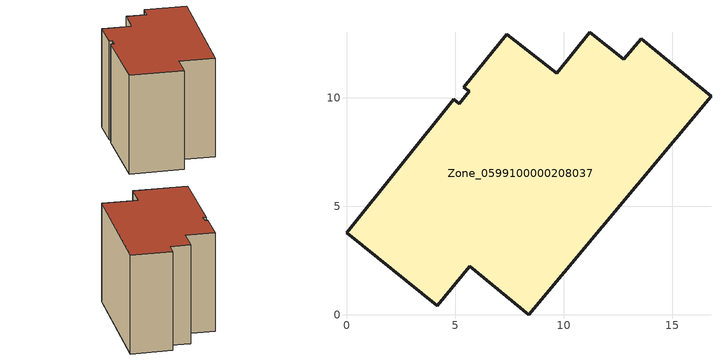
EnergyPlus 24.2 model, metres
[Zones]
Zone_0599100000208037
 floor ground (C_G): 5.2,9.72 5.65,10.29 5.4,10.49 7.37,12.93 9.67,11.13 11.19,13.02 12.76,11.77 13.57,12.71 16.78,10.07 8.4,0 5.68,2.25 4.17,0.43 0,3.79 4.95,9.92 z0
 wall outside (C_F): 13.57,12.71 12.76,11.77 11.19,13.02 9.67,11.13 7.37,12.93 5.4,10.49 5.65,10.29 5.2,9.72 4.95,9.92 0,3.79 4.17,0.43 5.68,2.25 8.4,0 16.78,10.07 13.57,12.71 z0:10.19
 roof outside (C_R): 5.65,10.29 5.2,9.72 4.95,9.92 0,3.79 4.17,0.43 5.68,2.25 8.4,0 16.78,10.07 13.57,12.71 12.76,11.77 11.19,13.02 9.67,11.13 7.37,12.93 5.4,10.49 z10.19
[BUILDING]
Pand.0599100000208037: North Axis=0; Terrain=City; Loads Convergence Tolerance Value=0.04; Temperature Convergence Tolerance Value=0.4; Solar Distribution=FullExterior; Maximum Number of Warmup Days=25; Minimum Number of Warmup Days=1
[Site:Location]
Rotterdam.The.Hague.AP_ZH_NLD Design_Conditions: Latitude=51.96; Longitude=4.45; Time Zone=1; Elevation=-4.5
[SITE:GROUNDTEMPERATURE:BUILDINGSURFACE]
18, 18, 18, 18, 18, 18, 18, 18, 18, 18, 18, 18
[MATERIAL] Thermal Absorptance=0.9; Solar Absorptance=0.7; Visible Absorptance=0.7
Name | Roughness | Thickness | Conductivity | Density | Specific Heat
G.TC.1946 | MediumSmooth | 0.15 | 1 | 540 | 1210
F.TC.1946 | Rough | 0.3 | 0.857143 | 1920 | 840
R.TC.1946 | MediumRough | 0.2 | 0.909091 | 1500 | 1000
[CONSTRUCTION]
C_G: G.TC.1946
C_F: F.TC.1946
C_R: R.TC.1946
[ZONE]
Zone_0599100000208037: Type=1; Multiplier=1; Ceiling Height=Autocalculate; Volume=Autocalculate; Floor Area=autocalculate; Part of Total Floor Area=Yes
[ZONEINFILTRATION:DESIGNFLOWRATE]
Infil_Zone_0599100000208037: Zone or ZoneList or Space or SpaceList=Zone_0599100000208037; Schedule=AlwaysOn; Design Flow Rate Calculation Method=Flow/Area; Flow Rate per Floor Area=0.003; Constant Term Coefficient=1; Temperature Term Coefficient=0; Velocity Term Coefficient=0; Velocity Squared Term Coefficient=0
[HVACTEMPLATE:ZONE:IDEALLOADSAIRSYSTEM]
Zone_0599100000208037: Maximum Heating Supply Air Temperature=50; Minimum Cooling Supply Air Temperature=13; Maximum Heating Supply Air Humidity Ratio=0.0156; Minimum Cooling Supply Air Humidity Ratio=0.0077; Heating Limit=NoLimit; Cooling Limit=NoLimit; Dehumidification Control Type=ConstantSensibleHeatRatio; Cooling Sensible Heat Ratio=0.7; Dehumidification Setpoint=60; Humidification Control Type=None; Humidification Setpoint=30; Outdoor Air Method=None; Outdoor Air Flow Rate per Person=0.00944; Outdoor Air Flow Rate per Zone Floor Area=0; Outdoor Air Flow Rate per Zone=0; Demand Controlled Ventilation Type=None; Outdoor Air Economizer Type=NoEconomizer; Heat Recovery Type=None; Sensible Heat Recovery Effectiveness=0.7; Latent Heat Recovery Effectiveness=0.65
[ZONECONTROL:THERMOSTAT]
ThermostatControl_Zone_0599100000208037: Zone or ZoneList=Zone_0599100000208037; Control Type Schedule=DualSetpointControlType; Control 1=Thermostat_Zone_0599100000208037; Temperature Difference Between Cutout And Setpoint=0
[THERMOSTATSETPOINT:DUALSETPOINT]
Thermostat_Zone_0599100000208037: Heating Setpoint Temperature Schedule=HeatingSetpoint_Zone_0599100000208037; Cooling Setpoint Temperature Schedule=CoolingSetpoint_Zone_0599100000208037
[SCHEDULE:COMPACT]
HeatingSetpoint_Zone_0599100000208037: Through: 12/31, For: AllDays, Until: 24:00, 21
CoolingSetpoint_Zone_0599100000208037: Through: 12/31, For: AllDays, Until: 24:00, 24
DualSetpointControlType: Through: 12/31, For: AllDays, Until: 24:00, 4
AlwaysOn: Through: 12/31, For: AllDays, Until: 24:00, 1
